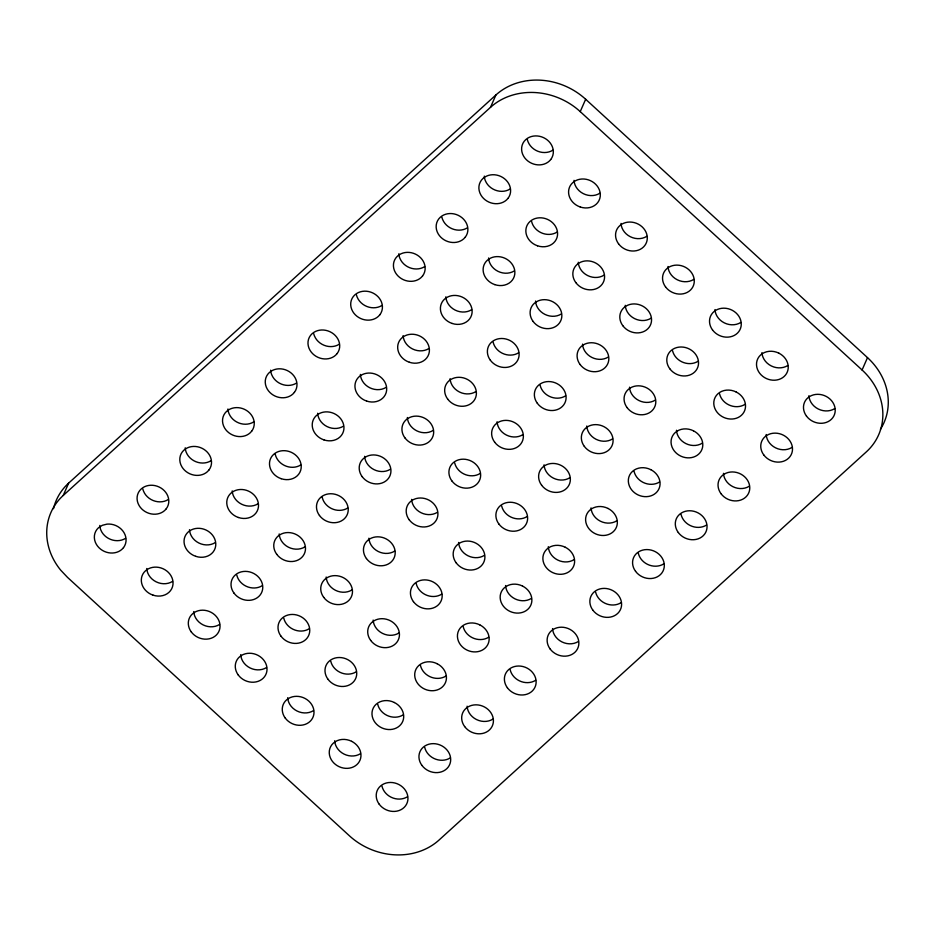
<?xml version="1.0" encoding="UTF-8"?>
<svg xmlns="http://www.w3.org/2000/svg" width="935" height="935" viewBox="0 0 935 935"><rect width="100%" height="100%" fill="white"/><g stroke="black" fill="none" stroke-linecap="round" stroke-linejoin="round"><path stroke-width="1.4" d="M867.505 357.637L862.082 369.991A64.749 56.579 23.7 0 1 866.336 451.874L439.076 840.016A64.749 56.579 23.7 0 1 349.374 835.761L67.484 577.351L60.693 570.163A64.772 56.603 23.7 0 1 63.229 495.468L68.652 483.115L495.912 94.973A64.772 56.603 23.7 0 1 585.661 99.262L867.505 357.637A64.749 56.579 23.7 0 1 880.431 429.27M63.229 495.468L490.489 107.338L495.912 94.973M490.489 107.338A64.772 56.603 23.7 0 1 580.226 111.616L585.661 99.262M580.226 111.616L862.082 369.991M125.57 538.338A16.187 14.142 23.7 0 1 101.845 532.085L100.793 529.935A16.187 14.142 23.7 0 1 99.776 525.435M53.505 508.663A64.772 56.603 23.7 0 1 68.652 483.115M381.924 305.453A16.187 14.142 23.7 0 1 358.21 299.2L357.147 297.061A16.187 14.142 23.7 0 1 356.445 294.817M407.45 796.749A16.187 14.142 23.7 0 1 381.971 786.113M663.803 563.863A16.187 14.142 23.7 0 1 638.324 553.228M552.83 150.196A16.187 14.142 23.7 0 1 529.105 143.943L528.053 141.804A16.187 14.142 23.7 0 1 527.352 139.56M834.71 408.607A16.187 14.142 23.7 0 1 818.254 409.004A16.187 14.142 23.7 0 1 808.915 395.704M749.251 486.235A16.187 14.142 23.7 0 1 732.795 486.632A16.187 14.142 23.7 0 1 723.468 473.332M424.654 266.639A16.187 14.142 23.7 0 1 400.928 260.386L399.864 258.247A16.187 14.142 23.7 0 1 398.859 253.736M706.533 525.049A16.187 14.142 23.7 0 1 681.054 514.414M467.371 227.824A16.187 14.142 23.7 0 1 443.658 221.572L442.594 219.433A16.187 14.142 23.7 0 1 441.904 217.189M360.466 753.68A16.187 14.142 23.7 0 1 344.01 754.077A16.187 14.142 23.7 0 1 334.683 740.765M471.626 309.707A16.187 14.142 23.7 0 1 455.17 310.104A16.187 14.142 23.7 0 1 445.843 296.804M655.295 400.098A16.187 14.142 23.7 0 1 638.839 400.496A16.187 14.142 23.7 0 1 629.512 387.195M428.908 348.521A16.187 14.142 23.7 0 1 412.44 348.919A16.187 14.142 23.7 0 1 403.114 335.618M599.803 193.264A16.187 14.142 23.7 0 1 583.346 193.662A16.187 14.142 23.7 0 1 574.02 180.361M172.543 581.406A16.187 14.142 23.7 0 1 156.087 581.804A16.187 14.142 23.7 0 1 146.76 568.503M740.742 322.47A16.187 14.142 23.7 0 1 724.286 322.867A16.187 14.142 23.7 0 1 714.959 309.567M313.494 710.612A16.187 14.142 23.7 0 1 297.026 711.009A16.187 14.142 23.7 0 1 287.7 697.697M569.847 477.727A16.187 14.142 23.7 0 1 553.38 478.124A16.187 14.142 23.7 0 1 544.053 464.824M787.726 365.538A16.187 14.142 23.7 0 1 771.27 365.936A16.187 14.142 23.7 0 1 761.943 352.635M616.819 520.795A16.187 14.142 23.7 0 1 600.363 521.192A16.187 14.142 23.7 0 1 591.037 507.892M702.279 443.167A16.187 14.142 23.7 0 1 685.822 443.564A16.187 14.142 23.7 0 1 676.484 430.264M612.565 438.912A16.187 14.142 23.7 0 1 596.109 439.31A16.187 14.142 23.7 0 1 586.783 426.009M522.864 434.658A16.187 14.142 23.7 0 1 506.408 435.055A16.187 14.142 23.7 0 1 497.081 421.755M266.51 667.543A16.187 14.142 23.7 0 1 250.054 667.941A16.187 14.142 23.7 0 1 240.716 654.629M659.549 481.981A16.187 14.142 23.7 0 1 634.07 471.345M693.77 279.401A16.187 14.142 23.7 0 1 677.302 279.799A16.187 14.142 23.7 0 1 667.976 266.498M514.355 270.893A16.187 14.142 23.7 0 1 497.899 271.29A16.187 14.142 23.7 0 1 488.573 257.99M608.311 357.03A16.187 14.142 23.7 0 1 591.855 357.427A16.187 14.142 23.7 0 1 582.528 344.127M565.593 395.844A16.187 14.142 23.7 0 1 540.114 385.208M219.526 624.475A16.187 14.142 23.7 0 1 203.07 624.872A16.187 14.142 23.7 0 1 193.744 611.56M518.609 352.775A16.187 14.142 23.7 0 1 493.131 342.14M475.88 391.59A16.187 14.142 23.7 0 1 459.424 391.987A16.187 14.142 23.7 0 1 450.097 378.687M561.339 313.961A16.187 14.142 23.7 0 1 544.871 314.359A16.187 14.142 23.7 0 1 535.545 301.058M646.786 236.333A16.187 14.142 23.7 0 1 630.33 236.73A16.187 14.142 23.7 0 1 621.004 223.43M791.98 447.421A16.187 14.142 23.7 0 1 775.524 447.818A16.187 14.142 23.7 0 1 766.197 434.518M304.985 546.846A16.187 14.142 23.7 0 1 288.518 547.244A16.187 14.142 23.7 0 1 279.191 533.943M262.256 585.661A16.187 14.142 23.7 0 1 236.777 575.025M437.416 512.286A16.187 14.142 23.7 0 1 420.949 512.684A16.187 14.142 23.7 0 1 411.622 499.383M347.703 508.032A16.187 14.142 23.7 0 1 322.236 497.397M557.085 232.079A16.187 14.142 23.7 0 1 531.606 221.443M390.433 469.218A16.187 14.142 23.7 0 1 373.977 469.615A16.187 14.142 23.7 0 1 364.638 456.315M433.162 430.404A16.187 14.142 23.7 0 1 416.694 430.801A16.187 14.142 23.7 0 1 407.368 417.501M604.057 275.147A16.187 14.142 23.7 0 1 587.601 275.544A16.187 14.142 23.7 0 1 578.274 262.244M578.356 641.492A16.187 14.142 23.7 0 1 561.888 641.889A16.187 14.142 23.7 0 1 552.562 628.589M296.477 383.081A16.187 14.142 23.7 0 1 272.751 376.828L271.688 374.69A16.187 14.142 23.7 0 1 270.683 370.178M698.024 361.284A16.187 14.142 23.7 0 1 672.546 350.648M510.101 189.01A16.187 14.142 23.7 0 1 486.387 182.757L485.323 180.619A16.187 14.142 23.7 0 1 484.318 176.107M651.04 318.216A16.187 14.142 23.7 0 1 634.585 318.613A16.187 14.142 23.7 0 1 625.258 305.313M744.996 404.352A16.187 14.142 23.7 0 1 719.529 393.717M386.178 387.335A16.187 14.142 23.7 0 1 369.722 387.733A16.187 14.142 23.7 0 1 360.384 374.432M527.118 516.541A16.187 14.142 23.7 0 1 501.639 505.905M621.074 602.678A16.187 14.142 23.7 0 1 595.607 592.042M339.195 344.267A16.187 14.142 23.7 0 1 315.481 338.014L314.417 335.875A16.187 14.142 23.7 0 1 313.728 333.631M574.102 559.609A16.187 14.142 23.7 0 1 557.634 560.007A16.187 14.142 23.7 0 1 548.307 546.706M480.134 473.472A16.187 14.142 23.7 0 1 454.667 462.837M343.449 426.15A16.187 14.142 23.7 0 1 326.993 426.547A16.187 14.142 23.7 0 1 317.666 413.247M300.731 464.964A16.187 14.142 23.7 0 1 275.252 454.328M441.671 594.169A16.187 14.142 23.7 0 1 416.192 583.533M356.212 671.797A16.187 14.142 23.7 0 1 330.745 661.162M398.941 632.983A16.187 14.142 23.7 0 1 382.485 633.381A16.187 14.142 23.7 0 1 373.158 620.069M484.388 555.355A16.187 14.142 23.7 0 1 467.932 555.752A16.187 14.142 23.7 0 1 458.606 542.452M403.195 714.866A16.187 14.142 23.7 0 1 377.717 704.23M445.925 676.052A16.187 14.142 23.7 0 1 420.446 665.416M531.372 598.423A16.187 14.142 23.7 0 1 514.916 598.821A16.187 14.142 23.7 0 1 505.59 585.52M309.24 628.729A16.187 14.142 23.7 0 1 283.761 618.093M488.643 637.238A16.187 14.142 23.7 0 1 463.176 626.602M450.179 757.934A16.187 14.142 23.7 0 1 424.7 747.299M168.288 499.524A16.187 14.142 23.7 0 1 144.574 493.271L143.511 491.12A16.187 14.142 23.7 0 1 142.821 488.888M211.018 460.71A16.187 14.142 23.7 0 1 187.304 454.457L186.24 452.306A16.187 14.142 23.7 0 1 185.235 447.807M253.747 421.895A16.187 14.142 23.7 0 1 230.033 415.643L228.97 413.504A16.187 14.142 23.7 0 1 227.953 408.992M492.897 719.12A16.187 14.142 23.7 0 1 476.441 719.518A16.187 14.142 23.7 0 1 467.114 706.206M535.626 680.306A16.187 14.142 23.7 0 1 510.148 669.67M215.272 542.592A16.187 14.142 23.7 0 1 198.816 542.99A16.187 14.142 23.7 0 1 189.489 529.689M258.002 503.778A16.187 14.142 23.7 0 1 241.546 504.175A16.187 14.142 23.7 0 1 232.207 490.875M351.957 589.915A16.187 14.142 23.7 0 1 335.501 590.312A16.187 14.142 23.7 0 1 326.175 577.012M394.687 551.101A16.187 14.142 23.7 0 1 378.231 551.498A16.187 14.142 23.7 0 1 368.904 538.198M123.49 547.653L121.959 549.312A16.187 14.142 23.7 0 1 96.422 544.439L95.358 542.3A16.187 14.142 23.7 0 1 98.467 527.772L102.347 525.306L106.987 524.126A16.187 14.142 23.7 0 1 125.068 534.785L125.757 537.017A16.187 14.142 23.7 0 1 123.49 547.653M166.208 508.839L164.689 510.498A16.187 14.142 23.7 0 1 139.151 505.625L138.088 503.486A16.187 14.142 23.7 0 1 141.197 488.958L143.008 487.579A16.187 14.142 23.7 0 1 167.786 495.971L168.487 498.203A16.187 14.142 23.7 0 1 166.208 508.839M208.937 470.024L207.406 471.684A16.187 14.142 23.7 0 1 181.881 466.81L180.817 464.672A16.187 14.142 23.7 0 1 183.915 450.144L185.738 448.765A16.187 14.142 23.7 0 1 210.515 457.157L211.205 459.389A16.187 14.142 23.7 0 1 208.937 470.024M251.667 431.21L250.136 432.87A16.187 14.142 23.7 0 1 224.599 427.996L223.547 425.857A16.187 14.142 23.7 0 1 226.644 411.33L228.467 409.951A16.187 14.142 23.7 0 1 253.245 418.342L253.934 420.575A16.187 14.142 23.7 0 1 251.667 431.21M294.385 392.396L292.865 394.056A16.187 14.142 23.7 0 1 267.328 389.182L266.265 387.043A16.187 14.142 23.7 0 1 269.373 372.516L271.185 371.137A16.187 14.142 23.7 0 1 295.963 379.528L296.664 381.76A16.187 14.142 23.7 0 1 294.385 392.396M337.114 353.582L335.583 355.242A16.187 14.142 23.7 0 1 310.058 350.368L308.994 348.229A16.187 14.142 23.7 0 1 312.103 333.701L313.915 332.322A16.187 14.142 23.7 0 1 338.692 340.714L339.393 342.946A16.187 14.142 23.7 0 1 337.114 353.582M379.844 314.768L378.313 316.427A16.187 14.142 23.7 0 1 352.775 311.554L351.724 309.415A16.187 14.142 23.7 0 1 354.821 294.887L356.644 293.508A16.187 14.142 23.7 0 1 381.422 301.9L382.111 304.132A16.187 14.142 23.7 0 1 379.844 314.768M422.562 275.965L421.042 277.613A16.187 14.142 23.7 0 1 395.505 272.74L394.441 270.601A16.187 14.142 23.7 0 1 397.55 256.073L399.362 254.694A16.187 14.142 23.7 0 1 424.139 263.086L424.841 265.318A16.187 14.142 23.7 0 1 422.562 275.965M465.291 237.151L463.76 238.799A16.187 14.142 23.7 0 1 438.234 233.925L437.171 231.786A16.187 14.142 23.7 0 1 440.28 217.259L442.091 215.88A16.187 14.142 23.7 0 1 466.869 224.271L467.57 226.504A16.187 14.142 23.7 0 1 465.291 237.151M508.021 198.337L506.49 199.985A16.187 14.142 23.7 0 1 480.952 195.111L479.9 192.972A16.187 14.142 23.7 0 1 482.998 178.445L484.821 177.066A16.187 14.142 23.7 0 1 509.598 185.457L510.288 187.69A16.187 14.142 23.7 0 1 508.021 198.337M550.738 159.523L549.219 161.171A16.187 14.142 23.7 0 1 523.682 156.309L522.618 154.158A16.187 14.142 23.7 0 1 525.727 139.631L527.539 138.251A16.187 14.142 23.7 0 1 552.316 146.643L553.017 148.875A16.187 14.142 23.7 0 1 550.738 159.523M580.273 207.009L577.923 206.027A16.187 14.142 23.7 0 1 572.711 182.699A16.187 14.142 23.7 0 1 598.236 187.573L599.3 189.711A16.187 14.142 23.7 0 1 596.203 204.239A16.187 14.142 23.7 0 1 580.273 207.009M537.543 245.823L535.194 244.841A16.187 14.142 23.7 0 1 529.981 221.513A16.187 14.142 23.7 0 1 555.519 226.387L556.57 228.526A16.187 14.142 23.7 0 1 553.473 243.053A16.187 14.142 23.7 0 1 537.543 245.823M778.902 353.185L776.553 352.203A16.187 14.142 23.7 0 0 760.622 354.973A16.187 14.142 23.7 0 0 757.525 369.5L758.589 371.639A16.187 14.142 23.7 0 0 784.114 376.513A16.187 14.142 23.7 0 0 778.902 353.185M494.814 284.626L492.476 283.656A16.187 14.142 23.7 0 1 487.252 260.327A16.187 14.142 23.7 0 1 512.789 265.201L513.853 267.34A16.187 14.142 23.7 0 1 510.744 281.867A16.187 14.142 23.7 0 1 494.814 284.626M736.172 391.999L733.835 391.017A16.187 14.142 23.7 0 0 717.905 393.787A16.187 14.142 23.7 0 0 714.796 408.315L715.859 410.453A16.187 14.142 23.7 0 0 741.397 415.327A16.187 14.142 23.7 0 0 736.172 391.999M452.084 323.44L449.747 322.47A16.187 14.142 23.7 0 1 444.534 299.142A16.187 14.142 23.7 0 1 470.06 304.015L471.123 306.154A16.187 14.142 23.7 0 1 468.014 320.682A16.187 14.142 23.7 0 1 452.084 323.44M693.454 430.813L691.105 429.831A16.187 14.142 23.7 0 0 675.175 432.601A16.187 14.142 23.7 0 0 672.066 447.129L673.13 449.267A16.187 14.142 23.7 0 0 698.667 454.141A16.187 14.142 23.7 0 0 693.454 430.813M409.366 362.254L407.017 361.284A16.187 14.142 23.7 0 1 401.805 337.956A16.187 14.142 23.7 0 1 427.342 342.829L428.394 344.968A16.187 14.142 23.7 0 1 425.296 359.496A16.187 14.142 23.7 0 1 409.366 362.254M650.725 469.627L648.376 468.645A16.187 14.142 23.7 0 0 632.446 471.415A16.187 14.142 23.7 0 0 629.348 485.943L630.412 488.082A16.187 14.142 23.7 0 0 655.938 492.955A16.187 14.142 23.7 0 0 650.725 469.627M366.637 401.068L364.299 400.098A16.187 14.142 23.7 0 1 359.075 376.77A16.187 14.142 23.7 0 1 384.612 381.632L385.676 383.782A16.187 14.142 23.7 0 1 382.567 398.31A16.187 14.142 23.7 0 1 366.637 401.068M607.995 508.441L605.658 507.46A16.187 14.142 23.7 0 0 589.728 510.229A16.187 14.142 23.7 0 0 586.619 524.757L587.683 526.896A16.187 14.142 23.7 0 0 613.22 531.77A16.187 14.142 23.7 0 0 607.995 508.441M323.907 439.882L321.57 438.912A16.187 14.142 23.7 0 1 316.357 415.584A16.187 14.142 23.7 0 1 341.883 420.446L342.946 422.597A16.187 14.142 23.7 0 1 339.837 437.124A16.187 14.142 23.7 0 1 323.907 439.882M565.278 547.255L562.928 546.274A16.187 14.142 23.7 0 0 546.998 549.044A16.187 14.142 23.7 0 0 543.889 563.571L544.953 565.71A16.187 14.142 23.7 0 0 570.49 570.584A16.187 14.142 23.7 0 0 565.278 547.255M281.19 478.697L278.84 477.727A16.187 14.142 23.7 0 1 273.628 454.398A16.187 14.142 23.7 0 1 299.165 459.26L300.217 461.411A16.187 14.142 23.7 0 1 297.12 475.938A16.187 14.142 23.7 0 1 281.19 478.697M522.548 586.07L520.199 585.088A16.187 14.142 23.7 0 0 504.269 587.858A16.187 14.142 23.7 0 0 501.172 602.385L502.235 604.524A16.187 14.142 23.7 0 0 527.761 609.386A16.187 14.142 23.7 0 0 522.548 586.07M238.46 517.511L236.111 516.541A16.187 14.142 23.7 0 1 230.898 493.212A16.187 14.142 23.7 0 1 256.435 498.075L257.499 500.225A16.187 14.142 23.7 0 1 254.39 514.753A16.187 14.142 23.7 0 1 238.46 517.511M479.819 624.884L477.481 623.902A16.187 14.142 23.7 0 0 461.551 626.672A16.187 14.142 23.7 0 0 458.442 641.2L459.506 643.338A16.187 14.142 23.7 0 0 485.031 648.2A16.187 14.142 23.7 0 0 479.819 624.884M195.731 556.325L193.393 555.355A16.187 14.142 23.7 0 1 188.169 532.027A16.187 14.142 23.7 0 1 213.706 536.889L214.769 539.039A16.187 14.142 23.7 0 1 211.661 553.567A16.187 14.142 23.7 0 1 195.731 556.325M437.101 663.698L434.752 662.716A16.187 14.142 23.7 0 0 418.822 665.486A16.187 14.142 23.7 0 0 415.713 680.014L416.776 682.153A16.187 14.142 23.7 0 0 442.313 687.015A16.187 14.142 23.7 0 0 437.101 663.698M153.013 595.139L150.664 594.169A16.187 14.142 23.7 0 1 145.451 570.841A16.187 14.142 23.7 0 1 170.976 575.703L172.04 577.853A16.187 14.142 23.7 0 1 168.943 592.369A16.187 14.142 23.7 0 1 153.013 595.139M394.371 702.512L392.022 701.53A16.187 14.142 23.7 0 0 376.092 704.3A16.187 14.142 23.7 0 0 372.995 718.828L374.047 720.967A16.187 14.142 23.7 0 0 399.584 725.829A16.187 14.142 23.7 0 0 394.371 702.512M351.642 741.326L349.304 740.345A16.187 14.142 23.7 0 0 333.374 743.115A16.187 14.142 23.7 0 0 330.265 757.642L331.329 759.781A16.187 14.142 23.7 0 0 356.854 764.643A16.187 14.142 23.7 0 0 351.642 741.326M635.555 571.32A16.187 14.142 23.7 0 0 662.915 571.308A16.187 14.142 23.7 0 0 646.868 549.57A16.187 14.142 23.7 0 0 635.555 571.32M379.201 804.205A16.187 14.142 23.7 0 0 406.561 804.193A16.187 14.142 23.7 0 0 390.514 782.455A16.187 14.142 23.7 0 0 379.201 804.205M806.461 416.063A16.187 14.142 23.7 0 0 833.821 416.052A16.187 14.142 23.7 0 0 817.774 394.313A16.187 14.142 23.7 0 0 806.461 416.063M721.014 493.692A16.187 14.142 23.7 0 0 748.374 493.68A16.187 14.142 23.7 0 0 732.315 471.941A16.187 14.142 23.7 0 0 721.014 493.692M678.284 532.506A16.187 14.142 23.7 0 0 705.644 532.494A16.187 14.142 23.7 0 0 689.598 510.755A16.187 14.142 23.7 0 0 678.284 532.506M712.505 329.926A16.187 14.142 23.7 0 0 739.865 329.915A16.187 14.142 23.7 0 0 723.807 308.176A16.187 14.142 23.7 0 0 712.505 329.926M627.046 407.555A16.187 14.142 23.7 0 0 654.406 407.543A16.187 14.142 23.7 0 0 638.36 385.804A16.187 14.142 23.7 0 0 627.046 407.555M584.328 446.369A16.187 14.142 23.7 0 0 611.689 446.357A16.187 14.142 23.7 0 0 595.63 424.619A16.187 14.142 23.7 0 0 584.328 446.369M541.599 485.183A16.187 14.142 23.7 0 0 568.959 485.171A16.187 14.142 23.7 0 0 552.912 463.433A16.187 14.142 23.7 0 0 541.599 485.183M494.615 442.115A16.187 14.142 23.7 0 0 521.975 442.103A16.187 14.142 23.7 0 0 505.928 420.364A16.187 14.142 23.7 0 0 494.615 442.115M238.261 675A16.187 14.142 23.7 0 0 265.622 674.988A16.187 14.142 23.7 0 0 249.575 653.249A16.187 14.142 23.7 0 0 238.261 675M580.074 364.486A16.187 14.142 23.7 0 0 607.434 364.475A16.187 14.142 23.7 0 0 591.376 342.736A16.187 14.142 23.7 0 0 580.074 364.486M665.521 286.858A16.187 14.142 23.7 0 0 692.882 286.846A16.187 14.142 23.7 0 0 676.835 265.108A16.187 14.142 23.7 0 0 665.521 286.858M537.344 403.301A16.187 14.142 23.7 0 0 564.705 403.289A16.187 14.142 23.7 0 0 548.658 381.55A16.187 14.142 23.7 0 0 537.344 403.301M191.289 631.931A16.187 14.142 23.7 0 0 218.65 631.92A16.187 14.142 23.7 0 0 202.591 610.181A16.187 14.142 23.7 0 0 191.289 631.931M490.361 360.232A16.187 14.142 23.7 0 0 517.721 360.22A16.187 14.142 23.7 0 0 501.674 338.482A16.187 14.142 23.7 0 0 490.361 360.232M447.643 399.046A16.187 14.142 23.7 0 0 475.003 399.035A16.187 14.142 23.7 0 0 458.945 377.296A16.187 14.142 23.7 0 0 447.643 399.046M533.09 321.418A16.187 14.142 23.7 0 0 560.451 321.406A16.187 14.142 23.7 0 0 544.404 299.667A16.187 14.142 23.7 0 0 533.09 321.418M618.538 243.79A16.187 14.142 23.7 0 0 645.898 243.778A16.187 14.142 23.7 0 0 629.851 222.039A16.187 14.142 23.7 0 0 618.538 243.79M285.245 718.068A16.187 14.142 23.7 0 0 312.606 718.057A16.187 14.142 23.7 0 0 296.559 696.318A16.187 14.142 23.7 0 0 285.245 718.068M234.007 593.117A16.187 14.142 23.7 0 0 261.368 593.106A16.187 14.142 23.7 0 0 245.321 571.367A16.187 14.142 23.7 0 0 234.007 593.117M327.975 679.254A16.187 14.142 23.7 0 0 355.335 679.242A16.187 14.142 23.7 0 0 339.276 657.504A16.187 14.142 23.7 0 0 327.975 679.254M413.422 601.626A16.187 14.142 23.7 0 0 440.782 601.614A16.187 14.142 23.7 0 0 424.735 579.875A16.187 14.142 23.7 0 0 413.422 601.626M456.151 562.812A16.187 14.142 23.7 0 0 483.512 562.8A16.187 14.142 23.7 0 0 467.453 541.061A16.187 14.142 23.7 0 0 456.151 562.812M370.692 640.44A16.187 14.142 23.7 0 0 398.053 640.428A16.187 14.142 23.7 0 0 382.006 618.689A16.187 14.142 23.7 0 0 370.692 640.44M550.107 648.948A16.187 14.142 23.7 0 0 577.468 648.937A16.187 14.142 23.7 0 0 561.421 627.198A16.187 14.142 23.7 0 0 550.107 648.948M421.93 765.391A16.187 14.142 23.7 0 0 449.291 765.379A16.187 14.142 23.7 0 0 433.244 743.641A16.187 14.142 23.7 0 0 421.93 765.391M280.991 636.186A16.187 14.142 23.7 0 0 308.351 636.174A16.187 14.142 23.7 0 0 292.304 614.435A16.187 14.142 23.7 0 0 280.991 636.186M464.66 726.577A16.187 14.142 23.7 0 0 492.02 726.565A16.187 14.142 23.7 0 0 475.962 704.826A16.187 14.142 23.7 0 0 464.66 726.577M507.378 687.763A16.187 14.142 23.7 0 0 534.738 687.751A16.187 14.142 23.7 0 0 518.691 666.012A16.187 14.142 23.7 0 0 507.378 687.763M409.168 519.743A16.187 14.142 23.7 0 0 436.528 519.731A16.187 14.142 23.7 0 0 420.481 497.993A16.187 14.142 23.7 0 0 409.168 519.743M323.72 597.371A16.187 14.142 23.7 0 0 351.081 597.36A16.187 14.142 23.7 0 0 335.022 575.621A16.187 14.142 23.7 0 0 323.72 597.371M366.438 558.557A16.187 14.142 23.7 0 0 393.799 558.546A16.187 14.142 23.7 0 0 377.752 536.807A16.187 14.142 23.7 0 0 366.438 558.557M276.737 554.303A16.187 14.142 23.7 0 0 304.097 554.291A16.187 14.142 23.7 0 0 288.05 532.553A16.187 14.142 23.7 0 0 276.737 554.303M319.466 515.489A16.187 14.142 23.7 0 0 346.827 515.477A16.187 14.142 23.7 0 0 330.768 493.738A16.187 14.142 23.7 0 0 319.466 515.489M362.184 476.675A16.187 14.142 23.7 0 0 389.544 476.663A16.187 14.142 23.7 0 0 373.497 454.924A16.187 14.142 23.7 0 0 362.184 476.675M451.897 480.929A16.187 14.142 23.7 0 0 479.258 480.917A16.187 14.142 23.7 0 0 463.199 459.178A16.187 14.142 23.7 0 0 451.897 480.929M404.913 437.86A16.187 14.142 23.7 0 0 432.274 437.849A16.187 14.142 23.7 0 0 416.227 416.11A16.187 14.142 23.7 0 0 404.913 437.86M592.837 610.134A16.187 14.142 23.7 0 0 620.197 610.123A16.187 14.142 23.7 0 0 604.139 588.384A16.187 14.142 23.7 0 0 592.837 610.134M575.82 282.604A16.187 14.142 23.7 0 0 603.18 282.592A16.187 14.142 23.7 0 0 587.122 260.853A16.187 14.142 23.7 0 0 575.82 282.604M498.869 523.997A16.187 14.142 23.7 0 0 526.23 523.986A16.187 14.142 23.7 0 0 510.183 502.247A16.187 14.142 23.7 0 0 498.869 523.997M669.776 368.741A16.187 14.142 23.7 0 0 697.136 368.729A16.187 14.142 23.7 0 0 681.089 346.99A16.187 14.142 23.7 0 0 669.776 368.741M763.731 454.877A16.187 14.142 23.7 0 0 791.103 454.866A16.187 14.142 23.7 0 0 775.045 433.127A16.187 14.142 23.7 0 0 763.731 454.877M622.792 325.672A16.187 14.142 23.7 0 0 650.152 325.66A16.187 14.142 23.7 0 0 634.105 303.922A16.187 14.142 23.7 0 0 622.792 325.672"/></g></svg>
